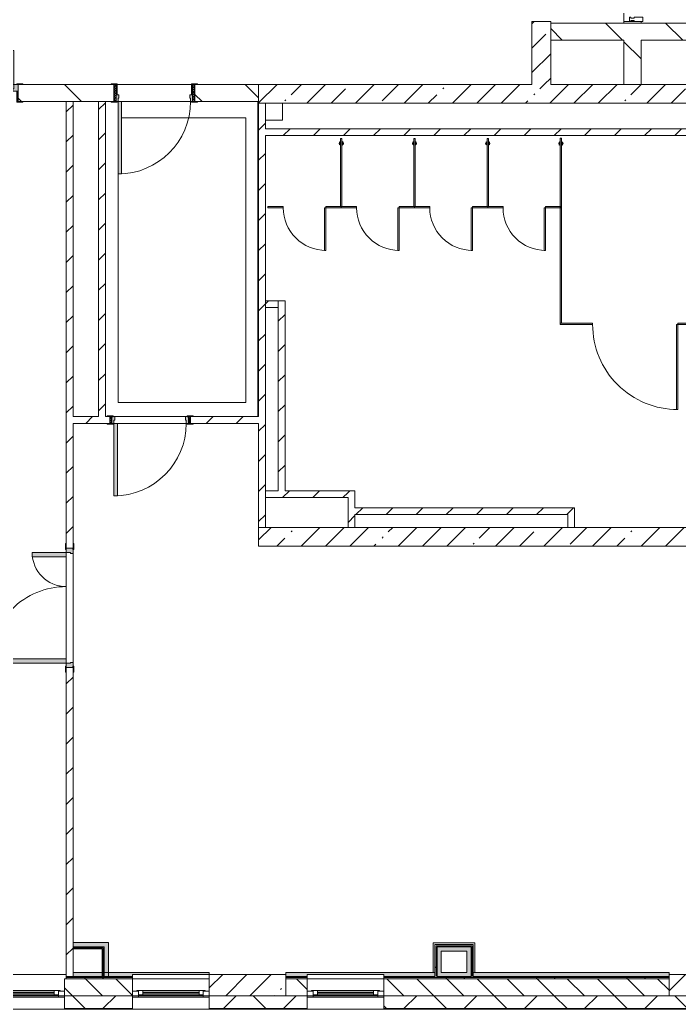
# Model space of a CAD drawing. Header units: millimetres. Extents: x 35157 to 232994, y -8553 to 29000.
# Drawn here: x 197389 to 205132, y -258 to 11360 of the extents above; entities that cross this region are included whole.
import ezdxf

# ---------------------------------------------------------------- set-up
doc = ezdxf.new("R2010")
doc.units = ezdxf.units.MM
for name, color, linetype, lineweight in [('A-DETL-18', 7, 'Continuous', 5), ('A-DOOR-7', 7, 'Continuous', 5), ('A-GENM', 7, 'Continuous', 5), ('A-GLAZ-2', 7, 'Continuous', 5), ('A-GLAZ-CWMG-2', 7, 'Continuous', 5), ('A-WALL', 7, 'Continuous', 9), ('A-WALL-9', 7, 'Continuous', 5), ('I-WALL-23', 7, 'Continuous', 5), ('S-COLS-1', 7, 'Continuous', 5)]:
    doc.layers.add(name, color=color, linetype=linetype, lineweight=lineweight)
for name, color, linetype, lineweight, true_color in [('A-DOOR-3', 7, 'Continuous', 5, 0xaaaaaa), ('A-DOOR-4', 7, 'Continuous', 5, 0xe2e2e2), ('A-DOOR-FRAM-2', 7, 'Continuous', 5, 0xe2e2e2), ('A-DOOR-FRAM-3', 7, 'Continuous', 5, 0xaaaaaa), ('A-FLOR-1', 7, 'Continuous', 5, 0xaaaaaa), ('A-GENM-2', 7, 'Continuous', 5, 0xe2ddcd), ('I-WALL-21', 7, 'Continuous', 5, 0xe7e7e7), ('I-WALL-22', 7, 'Continuous', 9, 0xe7e7e7)]:
    doc.layers.add(name, color=color, linetype=linetype, lineweight=lineweight, true_color=true_color)
pattern_1 = [(45, (105984, 0), (-176.7767, 176.7767), [])]
pattern_2 = [(45, (105984, 0), (-285.1231, 285.1231), []), (45, (106269.13, 0), (-285.1231, 285.1231), [504.031, -100.806, 16.764, -84.042])]
pattern_3 = [(135, (105984, 0), (-353.5534, -353.5534), [])]
pattern_4 = [(45, (105984, 0), (-530.33, 530.33), []), (135, (105984, 0), (-530.33, -530.33), [])]

# ---------------------------------------------------------------- blocks, each defined once
blk = doc.blocks.new('120_Окно_СКБ_1Ст - 120_Окно_СКБ_1Ст 900х2500_h_ с форточкой-V134-2_4_2_птичка')
at = {"layer": 'A-GLAZ-2'}
for p, q in [((-450, -127), (-450, -57)), ((-450, -57), (-380, -57)), ((450, -57), (-450, -57)), ((-380, -57), (-380, -127)), ((380, -87), (-380, -87)), ((-380, -87), (-380, -127)), ((-330, -137), (-330, -87)), ((-330, -107), (330, -107)), ((330, -137), (330, -87)), ((380, -127), (380, -57)), ((380, -57), (450, -57)), ((380, -127), (380, -87)), ((450, -57), (450, -127)), ((-380, -127), (-450, -127)), ((-450, -127), (-400, -127)), ((-380, -127), (-400, -127)), ((-400, -127), (-400, -137)), ((-400, -137), (400, -137)), ((400, -137), (-400, -137)), ((330, -117), (-330, -117)), ((450, -127), (380, -127)), ((400, -127), (380, -127)), ((400, -127), (450, -127)), ((400, -137), (400, -127))]:
    blk.add_line(p, q, dxfattribs=at)
blk = doc.blocks.new('120_Окно_СКБ_1Ст - 120_Окно_СКБ_1Ст 900х2500_h_ с форточкой-22876038-2_4_2_птичка')
at = {"layer": 'A-GLAZ-2'}
for p, q in [((-450, -127), (-450, -57)), ((-450, -57), (-380, -57)), ((450, -57), (-450, -57)), ((-380, -57), (-380, -127)), ((380, -87), (-380, -87)), ((-380, -87), (-380, -127)), ((-330, -137), (-330, -87)), ((-330, -107), (330, -107)), ((330, -137), (330, -87)), ((380, -127), (380, -57)), ((380, -57), (450, -57)), ((380, -127), (380, -87)), ((450, -57), (450, -127)), ((-380, -127), (-450, -127)), ((-450, -127), (-400, -127)), ((-380, -127), (-400, -127)), ((-400, -127), (-400, -137)), ((-400, -137), (400, -137)), ((400, -137), (-400, -137)), ((330, -117), (-330, -117)), ((450, -127), (380, -127)), ((400, -127), (380, -127)), ((400, -127), (450, -127)), ((400, -137), (400, -127))]:
    blk.add_line(p, q, dxfattribs=at)
blk = doc.blocks.new('BSC_Колонна _Прямоугольная - 250х900-23282983-2_4_2_птичка')
at = {"layer": 'S-COLS-1'}
h = blk.add_hatch(dxfattribs=at)
h.set_pattern_fill('FP_128', color=256, style=0, pattern_type=2)
h.set_pattern_definition([(45, (-99480, -25), (-285.1231, 285.1231), []), (45, (-99194.88, -25), (-285.1231, 285.1231), [504.031, -100.806, 16.764, -84.042])])
h.paths.add_polyline_path([(450, -125), (450, 125), (-450, 125), (-450, -125)])
for p, q in [((450, 125), (-450, 125)), ((-450, 125), (-450, -125)), ((450, -125), (450, 125)), ((-450, -125), (450, -125))]:
    blk.add_line(p, q, dxfattribs=at)
blk = doc.blocks.new('110_Дверь_СКБ_2Ст - Д-5_п_ Из игровой в коридор-32215844-2_4_2_птичка')
at = {"layer": 'A-DOOR-4'}
for points in [[(-638, 40), (-588, 40), (-588, 940), (-638, 940)], [(612, 440), (612, 40), (662, 40), (662, 440)]]:
    blk.add_hatch(color=256, dxfattribs=at).paths.add_polyline_path(points)
h = blk.add_hatch(color=256, dxfattribs=at)
h.paths.add_polyline_path([(-688, 40), (-688, -40), (-628, -40), (-628, -10), (-638, -10), (-638, 40)])
h.paths.add_polyline_path([(652, -40), (712, -40), (712, 40), (662, 40), (662, -10), (652, -10)])
at = {"layer": 'A-DOOR-FRAM-2'}
for points in [[(-742, 40), (-672, 40), (-672, 48), (-742, 48)], [(698, 40), (768, 40), (768, 48), (698, 48)], [(-742, -48), (-672, -48), (-672, -40), (-742, -40)], [(698, -48), (768, -48), (768, -40), (698, -40)]]:
    blk.add_hatch(color=256, dxfattribs=at).paths.add_polyline_path(points)
at = {"layer": 'A-DOOR-3'}
for p, q in [((-638, 940), (-638, 40)), ((-588, 940), (-638, 940)), ((-588, 40), (-588, 940)), ((662, 440), (612, 440)), ((612, 440), (612, 40)), ((662, 40), (662, 440)), ((-638, 40), (-588, 40)), ((612, 40), (662, 40))]:
    blk.add_line(p, q, dxfattribs=at)
for centre, radius, start, end in [((-638, 40), 900, 0, 90), ((662, 40), 400, 90, 180)]:
    blk.add_arc(centre, radius, start, end, dxfattribs=at)
at = {"layer": 'A-DOOR-FRAM-3'}
for p, q in [((-672, 48), (-742, 48)), ((-742, 48), (-742, 40)), ((-742, 40), (-672, 40)), ((-638, 40), (-688, 40)), ((-688, 40), (-688, -40)), ((-672, 40), (-672, 48)), ((-638, -10), (-638, 40)), ((662, 40), (662, -10)), ((712, 40), (662, 40)), ((768, 48), (698, 48)), ((698, 48), (698, 40)), ((698, 40), (768, 40)), ((712, -40), (712, 40)), ((768, 40), (768, 48)), ((-672, -40), (-742, -40)), ((-742, -40), (-742, -48)), ((-742, -48), (-672, -48)), ((-688, -40), (-628, -40)), ((-672, -39), (-688, -39)), ((-688, -39), (-688, -40)), ((-688, -40), (-672, -40)), ((-672, -40), (-672, -39)), ((-672, -48), (-672, -40)), ((-628, -10), (-638, -10)), ((-628, -40), (-628, -10)), ((662, -10), (652, -10)), ((652, -10), (652, -40)), ((652, -40), (712, -40)), ((712, -39), (698, -39)), ((698, -39), (698, -40)), ((698, -40), (712, -40)), ((768, -40), (698, -40)), ((698, -40), (698, -48)), ((698, -48), (768, -48)), ((712, -40), (712, -39)), ((768, -48), (768, -40))]:
    blk.add_line(p, q, dxfattribs=at)
blk = doc.blocks.new('110_Дверь_СКБ_2Ст - Д-2а_п_ Из коридора на лестницу-32215207-2_4_2_птичка')
at = {"layer": 'A-DOOR-4'}
for points in [[(-588, 100), (-588, 1000), (-638, 1000), (-638, 100)], [(662, 100), (662, 500), (612, 500), (612, 100)], [(712, -100), (712, 20), (698, 20), (698, -100)]]:
    blk.add_hatch(color=256, dxfattribs=at).paths.add_polyline_path(points)
h = blk.add_hatch(color=256, dxfattribs=at)
h.paths.add_polyline_path([(652, 20), (712, 20), (712, 100), (662, 100), (662, 50), (652, 50)])
h.paths.add_polyline_path([(-688, 20), (-628, 20), (-628, 50), (-638, 50), (-638, 100), (-688, 100)])
at = {"layer": 'A-DOOR-FRAM-2'}
for points in [[(-672, 100), (-672, 108), (-742, 108), (-742, 100)], [(-672, -100), (-672, 20), (-688, 20), (-688, -100)], [(768, 100), (768, 108), (698, 108), (698, 100)], [(-672, -108), (-672, -100), (-742, -100), (-742, -108)], [(768, -108), (768, -100), (698, -100), (698, -108)]]:
    blk.add_hatch(color=256, dxfattribs=at).paths.add_polyline_path(points)
at = {"layer": 'A-DOOR-3'}
for p, q in [((-638, 1000), (-638, 100)), ((-588, 1000), (-638, 1000)), ((-588, 100), (-588, 1000)), ((662, 500), (612, 500)), ((612, 500), (612, 100)), ((662, 100), (662, 500)), ((-638, 100), (-588, 100)), ((612, 100), (662, 100))]:
    blk.add_line(p, q, dxfattribs=at)
for centre, radius, start, end in [((-638, 100), 900, 0, 90), ((662, 100), 400, 90, 180)]:
    blk.add_arc(centre, radius, start, end, dxfattribs=at)
at = {"layer": 'A-DOOR-FRAM-3'}
for p, q in [((-672, 108), (-742, 108)), ((-742, 108), (-742, 100)), ((-742, 100), (-672, 100)), ((-638, 100), (-688, 100)), ((-688, 100), (-688, 20)), ((-688, 20), (-628, 20)), ((-672, 20), (-688, 20)), ((-688, 20), (-688, -100)), ((-672, 100), (-672, 108)), ((-672, -100), (-672, 20)), ((-638, 50), (-638, 100)), ((-628, 50), (-638, 50)), ((-628, 20), (-628, 50)), ((662, 50), (652, 50)), ((652, 50), (652, 20)), ((652, 20), (712, 20)), ((662, 100), (662, 50)), ((712, 100), (662, 100)), ((768, 108), (698, 108)), ((698, 108), (698, 100)), ((698, 100), (768, 100)), ((712, 20), (698, 20)), ((698, 20), (698, -100)), ((712, 20), (712, 100)), ((712, -100), (712, 20)), ((768, 100), (768, 108)), ((-672, -100), (-742, -100)), ((-742, -100), (-742, -108)), ((-742, -108), (-672, -108)), ((-688, -100), (-672, -100)), ((-672, -108), (-672, -100)), ((698, -100), (712, -100)), ((768, -100), (698, -100)), ((698, -100), (698, -108)), ((698, -108), (768, -108)), ((768, -108), (768, -100))]:
    blk.add_line(p, q, dxfattribs=at)
blk = doc.blocks.new('BSC_Колонна _Прямоугольная - 250х900-V136-2_4_2_птичка')
at = {"layer": 'S-COLS-1'}
h = blk.add_hatch(dxfattribs=at)
h.set_pattern_fill('FP_131', color=256, style=0, pattern_type=2)
h.set_pattern_definition([(45, (-94080, -25), (-285.1231, 285.1231), []), (45, (-93794.88, -25), (-285.1231, 285.1231), [504.031, -100.806, 16.764, -84.042])])
h.paths.add_polyline_path([(450, -125), (450, 125), (-450, 125), (-450, -125), (311, -125)])
for p, q in [((450, 125), (-450, 125)), ((-450, 125), (-450, -125)), ((450, -125), (450, 125)), ((-450, -125), (450, -125))]:
    blk.add_line(p, q, dxfattribs=at)
blk = doc.blocks.new('110_Дверь_СКБ_1Ст_Внутренняя1 - Д-8 950x2100h_охрана-V138-2_4_2_птичка')
at = {"layer": 'A-DOOR-3'}
h = blk.add_hatch(dxfattribs=at)
h.set_pattern_fill('FP_23', color=256, style=0, pattern_type=2)
h.set_pattern_definition([(135, (1826.41, 164.685), (-14.14214, -14.14214), []), (225, (1826.41, 164.685), (14.14214, -14.14214), [])])
h.paths.add_polyline_path([(487.5, 100), (462.5, 100), (462.5, -100), (487.5, -100)])
at = {"layer": 'A-DOOR-4'}
h = blk.add_hatch(color=256, dxfattribs=at)
h.paths.add_polyline_path([(437.5, 100), (437.5, 60), (427.5, 60), (427.5, 20), (462.5, 20), (461.2, 100)])
h.paths.add_polyline_path([(-437.5, 100), (-437.5, 20), (-402.5, 20), (-402.5, 60), (-412.5, 60), (-412.5, 100)])
at = {"layer": 'A-DOOR-FRAM-2'}
for points in [[(397.5, 950), (397.5, 100), (437.5, 100), (437.5, 950)], [(-422.5, 108), (-492.5, 108), (-492.5, 100), (-422.5, 100)], [(-422.5, 20), (-437.5, 20), (-437.5, -100), (-422.5, -100)], [(461.2, 108), (447.5, 108), (447.5, 100), (517.5, 100), (517.5, 108)], [(461.2, 20), (447.5, 20), (447.5, -100), (462.5, -100), (462.5, 20)], [(-422.5, -100), (-492.5, -100), (-492.5, -108), (-422.5, -108)], [(517.5, -100), (447.5, -100), (447.5, -108), (517.5, -108)]]:
    blk.add_hatch(color=256, dxfattribs=at).paths.add_polyline_path(points)
at = {"layer": 'A-DOOR-FRAM-3'}
h = blk.add_hatch(dxfattribs=at)
h.set_pattern_fill('FP_102', color=256, style=0, pattern_type=2)
h.set_pattern_definition([(45, (-296.384, 164.685), (-14.1421, 14.1421), []), (135, (-296.384, 164.685), (-14.1421, -14.1421), [])])
h.paths.add_polyline_path([(-437.5, 100), (-462.5, 100), (-462.5, -100), (-437.5, -100)])
at = {"layer": 'A-DOOR-3'}
for p, q in [((437.5, 950), (397.5, 950)), ((397.5, 950), (397.5, 100)), ((437.5, 100), (437.5, 950)), ((397.5, 100), (437.5, 100))]:
    blk.add_line(p, q, dxfattribs=at)
blk.add_arc((437.5, 100), 850, 90, 180, dxfattribs=at)
at = {"layer": 'A-DOOR-FRAM-3'}
for p, q in [((-422.5, 108), (-492.5, 108)), ((-492.5, 108), (-492.5, 100)), ((-492.5, 100), (-422.5, 100)), ((-437.5, 100), (-462.5, 100)), ((-462.5, 100), (-462.5, -100)), ((-412.5, 100), (-437.5, 100)), ((-437.5, 100), (-437.5, 20)), ((-437.5, -100), (-437.5, 100)), ((-422.5, 100), (-437.5, 100)), ((-437.5, 100), (-437.5, 99)), ((-437.5, 99), (-422.5, 99)), ((-437.5, 20), (-402.5, 20)), ((-422.5, 20), (-437.5, 20)), ((-437.5, 20), (-437.5, -100)), ((-422.5, 100), (-422.5, 108)), ((-422.5, 99), (-422.5, 100)), ((-422.5, -100), (-422.5, 20)), ((-412.5, 60), (-412.5, 100)), ((-402.5, 60), (-412.5, 60)), ((-402.5, 20), (-402.5, 60)), ((437.5, 60), (427.5, 60)), ((427.5, 60), (427.5, 20)), ((427.5, 20), (462.5, 20)), ((437.5, 100), (437.5, 60)), ((462.5, 100), (437.5, 100)), ((517.5, 108), (447.5, 108)), ((447.5, 108), (447.5, 100)), ((462.5, 100), (447.5, 100)), ((447.5, 100), (447.5, 99)), ((447.5, 100), (517.5, 100)), ((447.5, 99), (462.5, 99)), ((462.5, 20), (447.5, 20)), ((447.5, 20), (447.5, -100)), ((462.5, 20), (462.5, 100)), ((487.5, 100), (462.5, 100)), ((462.5, 100), (462.5, -100)), ((462.5, 99), (462.5, 100)), ((462.5, -100), (462.5, 20)), ((487.5, -100), (487.5, 100)), ((517.5, 100), (517.5, 108)), ((-422.5, -100), (-492.5, -100)), ((-492.5, -100), (-492.5, -108)), ((-492.5, -108), (-422.5, -108)), ((-462.5, -100), (-437.5, -100)), ((-437.5, -100), (-422.5, -100)), ((-422.5, -108), (-422.5, -100)), ((447.5, -100), (462.5, -100)), ((517.5, -100), (447.5, -100)), ((447.5, -100), (447.5, -108)), ((447.5, -108), (517.5, -108)), ((462.5, -100), (487.5, -100)), ((517.5, -108), (517.5, -100))]:
    blk.add_line(p, q, dxfattribs=at)
blk = doc.blocks.new('110_Дверь_СКБ_1Ст_Внутренняя1 - Д-8 950x2100h_охрана-V139-2_4_2_птичка')
at = {"layer": 'A-DOOR-3'}
h = blk.add_hatch(dxfattribs=at)
h.set_pattern_fill('FP_133', color=256, style=0, pattern_type=2)
h.set_pattern_definition([(135, (1826.41, 104.685), (-14.14214, -14.14214), []), (225, (1826.41, 104.685), (14.14214, -14.14214), [])])
h.paths.add_polyline_path([(487, 40), (462, 40), (462, -40), (487, -40)])
at = {"layer": 'A-DOOR-4'}
h = blk.add_hatch(color=256, dxfattribs=at)
h.paths.add_polyline_path([(437, 40), (437, 0), (427, 0), (427, -40), (462, -40), (462, 40)])
h.paths.add_polyline_path([(-413, 40), (-438, 40), (-438, -40), (-403, -40), (-403, 0), (-413, 0)])
at = {"layer": 'A-DOOR-FRAM-2'}
for points in [[(437, 890), (397, 890), (397, 40), (437, 40), (437, 67)], [(-493, 48), (-493, 40), (-423, 40), (-423, 48)], [(517, 48), (447, 48), (447, 40), (517, 40)], [(-423, -40), (-493, -40), (-493, -48), (-423, -48)], [(447, -40), (447, -48), (517, -48), (517, -40)]]:
    blk.add_hatch(color=256, dxfattribs=at).paths.add_polyline_path(points)
at = {"layer": 'A-DOOR-FRAM-3'}
h = blk.add_hatch(dxfattribs=at)
h.set_pattern_fill('FP_134', color=256, style=0, pattern_type=2)
h.set_pattern_definition([(45, (-296.384, 104.685), (-14.1421, 14.1421), []), (135, (-296.384, 104.685), (-14.1421, -14.1421), [])])
h.paths.add_polyline_path([(-438, 40), (-463, 40), (-463, -40), (-438, -40)])
at = {"layer": 'A-DOOR-3'}
for p, q in [((437, 890), (397, 890)), ((397, 890), (397, 40)), ((437, 40), (437, 890)), ((397, 40), (437, 40))]:
    blk.add_line(p, q, dxfattribs=at)
blk.add_arc((437, 40), 850, 90, 180, dxfattribs=at)
at = {"layer": 'A-DOOR-FRAM-3'}
for p, q in [((-423, 48), (-493, 48)), ((-493, 48), (-493, 40)), ((-493, 40), (-423, 40)), ((-438, 40), (-463, 40)), ((-463, 40), (-463, -40)), ((-413, 40), (-438, 40)), ((-438, 40), (-438, -40)), ((-438, -40), (-438, 40)), ((-423, 40), (-438, 40)), ((-438, 40), (-438, 39)), ((-438, 39), (-423, 39)), ((-423, 40), (-423, 48)), ((-423, 39), (-423, 40)), ((-413, 0), (-413, 40)), ((-403, 0), (-413, 0)), ((-403, -40), (-403, 0)), ((437, 0), (427, 0)), ((427, 0), (427, -40)), ((437, 40), (437, 0)), ((462, 40), (437, 40)), ((517, 48), (447, 48)), ((447, 48), (447, 40)), ((462, 40), (447, 40)), ((447, 40), (447, 39)), ((447, 40), (517, 40)), ((447, 39), (462, 39)), ((462, -40), (462, 40)), ((487, 40), (462, 40)), ((462, 40), (462, -40)), ((462, 39), (462, 40)), ((487, -40), (487, 40)), ((517, 40), (517, 48)), ((-423, -40), (-493, -40)), ((-493, -40), (-493, -48)), ((-493, -48), (-423, -48)), ((-463, -40), (-438, -40)), ((-423, -39), (-438, -39)), ((-438, -39), (-438, -40)), ((-438, -40), (-403, -40)), ((-438, -40), (-423, -40)), ((-423, -40), (-423, -39)), ((-423, -48), (-423, -40)), ((427, -40), (462, -40)), ((462, -39), (447, -39)), ((447, -39), (447, -40)), ((447, -40), (462, -40)), ((517, -40), (447, -40)), ((447, -40), (447, -48)), ((447, -48), (517, -48)), ((462, -40), (462, -39)), ((462, -40), (487, -40)), ((517, -48), (517, -40))]:
    blk.add_line(p, q, dxfattribs=at)
blk = doc.blocks.new('131_Сантехническая перегородка 7 - СП-1-V218-2_4_2_птичка')
at = {"layer": 'A-GENM-2'}
blk.add_hatch(color=256, dxfattribs=at).paths.add_polyline_path([(2166, 8), (-4, 8), (-4, -8), (2166, -8)])
at = {"layer": 'A-GENM'}
for p, q in [((2166, 8), (-4, 8)), ((-4, 8), (-4, -8)), ((2166, -8), (2166, 8)), ((-4, -8), (2166, -8))]:
    blk.add_line(p, q, dxfattribs=at)
at = {"layer": 'A-GENM', "flags": 128}
for points in [[(71, 8), (71, 9), (71, 9), (70, 9), (70, 10), (70, 10), (69, 11), (69, 11), (68, 12), (68, 12), (67, 12), (67, 13), (66, 13), (66, 13), (65, 14), (65, 14), (64, 14), (64, 14), (63, 14), (62, 15), (62, 15), (61, 15), (61, 15), (60, 15), (59, 15), (59, 15), (58, 15), (58, 15), (57, 15), (56, 15), (56, 15), (55, 15), (55, 15), (54, 14), (54, 14), (53, 14), (52, 14), (52, 13), (51, 13), (51, 13), (50, 13), (50, 12), (49, 12), (49, 11), (48, 11), (48, 11), (48, 10), (47, 10), (47, 9), (46, 9), (46, 8), (46, 8)], [(46, -8), (46, -9), (47, -9), (47, -9), (47, -10), (48, -10), (48, -11), (49, -11), (49, -12), (50, -12), (50, -12), (51, -13), (51, -13), (52, -13), (52, -14), (53, -14), (53, -14), (54, -14), (54, -14), (55, -15), (56, -15), (56, -15), (57, -15), (57, -15), (58, -15), (59, -15), (59, -15), (60, -15), (60, -15), (61, -15), (62, -15), (62, -15), (63, -15), (63, -14), (64, -14), (64, -14), (65, -14), (66, -13), (66, -13), (67, -13), (67, -13), (68, -12), (68, -12), (69, -11), (69, -11), (69, -11), (70, -10), (70, -10), (71, -9), (71, -9), (71, -8), (71, -8)]]:
    blk.add_lwpolyline(points, dxfattribs=at)
at = {"layer": 'A-GENM'}
for radius, start, end in [(24.6, 19.9113, 160.0887), (17.6, 45, 135), (17.6, 45, 135), (15.1, 45, 135), (24.6, 199.9113, 340.0887), (17.6, 225, 315), (17.6, 225, 315), (15.1, 225, 315)]:
    blk.add_arc((59, 0), radius, start, end, dxfattribs=at)
blk = doc.blocks.new('131_Сантехническая перегородка 6 - СП-1-V219-2_4_2_птичка')
at = {"layer": 'A-GENM-2'}
blk.add_hatch(color=256, dxfattribs=at).paths.add_polyline_path([(800, 8), (0, 8), (0, -8), (800, -8)])
at = {"layer": 'A-GENM'}
for p, q in [((800, 8), (0, 8)), ((0, 8), (0, -8)), ((800, -8), (800, 8)), ((0, -8), (800, -8))]:
    blk.add_line(p, q, dxfattribs=at)
at = {"layer": 'A-GENM', "flags": 128}
for points in [[(71, 8), (71, 9), (71, 9), (70, 9), (70, 10), (70, 10), (69, 11), (69, 11), (68, 12), (68, 12), (67, 12), (67, 13), (66, 13), (66, 13), (65, 14), (65, 14), (64, 14), (64, 14), (63, 14), (62, 15), (62, 15), (61, 15), (61, 15), (60, 15), (59, 15), (59, 15), (58, 15), (58, 15), (57, 15), (56, 15), (56, 15), (55, 15), (55, 15), (54, 14), (54, 14), (53, 14), (52, 14), (52, 13), (51, 13), (51, 13), (50, 13), (50, 12), (49, 12), (49, 11), (48, 11), (48, 11), (48, 10), (47, 10), (47, 9), (46, 9), (46, 8), (46, 8)], [(46, -8), (46, -9), (47, -9), (47, -9), (47, -10), (48, -10), (48, -11), (49, -11), (49, -12), (50, -12), (50, -12), (51, -13), (51, -13), (52, -13), (52, -14), (53, -14), (53, -14), (54, -14), (54, -14), (55, -15), (56, -15), (56, -15), (57, -15), (57, -15), (58, -15), (59, -15), (59, -15), (60, -15), (60, -15), (61, -15), (62, -15), (62, -15), (63, -15), (63, -14), (64, -14), (64, -14), (65, -14), (66, -13), (66, -13), (67, -13), (67, -13), (68, -12), (68, -12), (69, -11), (69, -11), (69, -11), (70, -10), (70, -10), (71, -9), (71, -9), (71, -8), (71, -8)]]:
    blk.add_lwpolyline(points, dxfattribs=at)
at = {"layer": 'A-GENM'}
for radius, start, end in [(24.6, 19.9113, 160.0887), (17.6, 45, 135), (17.6, 45, 135), (15.1, 45, 135), (24.6, 199.9113, 340.0887), (17.6, 225, 315), (17.6, 225, 315), (15.1, 225, 315)]:
    blk.add_arc((59, 0), radius, start, end, dxfattribs=at)
blk = doc.blocks.new('131_Сантехническая перегородка_Дверь МГН - СД-1-V220-2_4_2_птичка')
at = {"layer": 'A-GENM-2'}
for points in [[(-370, 8), (-370, -8), (10, -8), (10, 8)], [(1010, 8), (1010, -8), (1390, -8), (1390, 8)]]:
    blk.add_hatch(color=256, dxfattribs=at).paths.add_polyline_path(points)
at = {"layer": 'A-DOOR-7'}
for p, q in [((10, 1008), (26, 1008)), ((10, 8), (10, 1008)), ((26, 8), (26, 1008)), ((10, 8), (26, 8))]:
    blk.add_line(p, q, dxfattribs=at)
blk.add_arc((10, 8), 1000, 360, 90, dxfattribs=at)
at = {"layer": 'A-GENM'}
for p, q in [((10, 8), (-370, 8)), ((-370, 8), (-370, -8)), ((10, -8), (10, 8)), ((1390, 8), (1010, 8)), ((1010, 8), (1010, -8)), ((1390, -8), (1390, 8)), ((-370, -8), (10, -8)), ((1010, -8), (1390, -8))]:
    blk.add_line(p, q, dxfattribs=at)
blk = doc.blocks.new('131_Сантехническая перегородка_Дверь 5 - СД-1-V221-2_4_2_птичка')
at = {"layer": 'A-GENM-2'}
for points in [[(70, 8), (70, -8), (250, -8), (250, 8)], [(750, 8), (750, -8), (930, -8), (930, 8)]]:
    blk.add_hatch(color=256, dxfattribs=at).paths.add_polyline_path(points)
at = {"layer": 'A-DOOR-7'}
for p, q in [((266, 508), (250, 508)), ((250, 8), (250, 508)), ((266, 8), (266, 508)), ((266, 8), (250, 8))]:
    blk.add_line(p, q, dxfattribs=at)
blk.add_arc((250, 8), 500, 360, 90, dxfattribs=at)
at = {"layer": 'A-GENM'}
for p, q in [((250, 8), (70, 8)), ((70, 8), (70, -8)), ((250, -8), (250, 8)), ((930, 8), (750, 8)), ((750, 8), (750, -8)), ((930, -8), (930, 8)), ((70, -8), (250, -8)), ((750, -8), (930, -8))]:
    blk.add_line(p, q, dxfattribs=at)
blk = doc.blocks.new('Прямоугольный импост - Импост структурный с накладкой - 160мм Темный-32310142-2_4_2_птичка')
at = {"layer": 'A-GLAZ-CWMG-2'}
for p, q in [((-50, 0), (-50, 17)), ((-50, 17), (0, 17)), ((-40, 0), (-50, 0)), ((-40, -40), (-40, 0)), ((0, 0), (-10, 0)), ((-10, 0), (-10, -40)), ((0, 17), (0, 0)), ((-50, -140), (-50, -40)), ((-50, -40), (-40, -40)), ((-10, -40), (0, -40)), ((0, -40), (0, -140)), ((0, -140), (-50, -140))]:
    blk.add_line(p, q, dxfattribs=at)

msp = doc.modelspace()

# ---------------------------------------------------------------- hatches: boundary and pattern name
at = {"layer": 'A-WALL-9'}
h = msp.add_hatch(dxfattribs=at)
h.set_pattern_fill('FP_99', color=256, style=0, pattern_type=2)
h.set_pattern_definition([(135, (105984, 0), (-176.7767, -176.7767), [])])
h.paths.add_polyline_path([(228014, -100), (228814, -100), (228814, 100), (228014, 100)])
h.paths.add_polyline_path([(216143.2, -100), (216214, -100), (216214, 100), (214914, 100), (214914, -100), (215679.4, -100)])
h.paths.add_polyline_path([(224954.6, -100), (225314, -100), (225314, 100), (224814, 100), (224814, -100)])
h.paths.add_polyline_path([(219664, -100), (219664, 100), (219414, 100), (219414, -100)])
h.paths.add_polyline_path([(220564, -100), (221614, -100), (221614, 100), (220564, 100)])
h.paths.add_polyline_path([(200764, -100), (200764, 100), (200514, 100), (200514, -100)])
h.paths.add_polyline_path([(201766.6, -100), (205014, -100), (205012.9, 100), (201664, 100), (201664, -100)])
h.paths.add_polyline_path([(208614, -100), (208864, -100), (208864, 100), (208614, 100)])
h.paths.add_polyline_path([(210578.1, -100), (210814, -100), (210814, 100), (209764, 100), (209764, -100)])
h.paths.add_polyline_path([(206814, -100), (207714, -100), (207714, 100), (206814, 100)])
h.paths.add_polyline_path([(198520.3, -100), (198714, -100), (198714, 100), (197914, 100), (197914, -100), (198079.8, -100)])
h = msp.add_hatch(dxfattribs=at)
h.set_pattern_fill('FP_89', color=256, style=0, pattern_type=2)
h.set_pattern_definition([(45, (105984, 0), (-353.5534, 353.5534), []), (135, (105984, 0), (-353.5534, -353.5534), [])])
h.paths.add_polyline_path([(228200.9, -250), (228814, -250), (228814, -100), (228014, -100), (228014, -250)])
h.paths.add_polyline_path([(226345.9, -250), (227114, -250), (227114, -100), (226214, -100), (226214, -250)])
h.paths.add_polyline_path([(230983.5, -250), (231064, -250), (231064, -100), (229714, -100), (229714, -250), (230056, -250)])
h.paths.add_polyline_path([(218514, -250), (219664, -250), (219664, -100), (218514, -100)])
h.paths.add_polyline_path([(213360.6, -250), (214014, -250), (214014, -100), (213114, -100), (213114, -250)])
h.paths.add_polyline_path([(214914, -250), (216214, -250), (216214, -100), (214914, -100)])
h.paths.add_polyline_path([(220564, -250), (221614, -250), (221614, -100), (220564, -100)])
h.paths.add_polyline_path([(225314, -250), (225314, -100), (223914, -100), (223914, -250), (224954.6, -250)])
h.paths.add_polyline_path([(207795.5, -250), (208864, -250), (208864, -100), (206814, -100), (206814, -250), (207714, -250)])
h.paths.add_polyline_path([(209764, -250), (210814, -250), (210814, -100), (209764, -100)])
h.paths.add_polyline_path([(205014, -250), (205914, -250), (205914, -100), (201664, -100), (201664, -250), (205012.9, -250)])
h.paths.add_polyline_path([(199614, -250), (200764, -250), (200764, -100), (199614, -100)])
h.paths.add_polyline_path([(195194, -250), (197014, -250), (197014, -100), (195194, -100)])
h.paths.add_polyline_path([(198056.5, -250), (198714, -250), (198714, -100), (197914, -100), (197914, -250)])
at = {"layer": 'I-WALL-21'}
for points in [[(202339, 175), (202339, 475), (202289, 475), (202289, 175)], [(202639, 425), (202689, 425), (202689, 475), (202339, 475), (202339, 425)], [(202689, 175), (202689, 425), (202639, 425), (202639, 175)]]:
    msp.add_hatch(color=256, dxfattribs=at).paths.add_polyline_path(points)
at = {"layer": 'I-WALL-22'}
for points in [[(198380, 475), (198430, 475), (198430, 525), (198014, 525), (198014, 475)], [(198380, 125), (198430, 125), (198430, 475), (198380, 475), (198380, 230.5)], [(198014, 125), (198714, 125), (198714, 150), (199614, 150), (199614, 175), (198014, 175)]]:
    msp.add_hatch(color=256, dxfattribs=at).paths.add_polyline_path(points)
h = msp.add_hatch(color=256, dxfattribs=at)
h.paths.add_polyline_path([(205014, 125), (205012.9, 175), (202714, 175), (202714, 125), (205012.9, 125)])
h.paths.add_polyline_path([(200764, 125), (200764, 150), (201664, 150), (201664, 125), (202264, 125), (202264, 175), (200514, 175), (200514, 125)])
h.paths.add_polyline_path([(202289, 125), (202689, 125), (202689, 175), (202289, 175)])
at = {"layer": 'I-WALL-23'}
h = msp.add_hatch(dxfattribs=at)
h.set_pattern_fill('FP_97', color=256, style=0, pattern_type=2)
h.set_pattern_definition(pattern_2)
h.paths.add_polyline_path([(203623, 10600), (203623, 11340), (203403, 11340), (203403, 10600)])
h = msp.add_hatch(dxfattribs=at)
h.set_pattern_fill('FP_100', color=256, style=0, pattern_type=2)
h.set_pattern_definition(pattern_3)
h.paths.add_polyline_path([(206573, 11120), (206573, 11320), (203623, 11320), (203623, 11120), (205012.9, 11120)])
h = msp.add_hatch(dxfattribs=at)
h.set_pattern_fill('FP_100', color=256, style=0, pattern_type=2)
h.set_pattern_definition(pattern_3)
h.paths.add_polyline_path([(204684, 10600), (204684, 11120), (204484, 11120), (204484, 10600)])
h = msp.add_hatch(dxfattribs=at)
h.set_pattern_fill('FP_100', color=256, style=0, pattern_type=2)
h.set_pattern_definition(pattern_3)
h.paths.add_polyline_path([(195594, 10400), (195969, 10400), (195969, 10600), (195594, 10600)])
h.paths.add_polyline_path([(200194, 10400), (200194, 10600), (199444, 10600), (199447.8, 10400), (199474, 10400)])
h.paths.add_polyline_path([(198464, 10400), (198494, 10400), (198494, 10600), (197369, 10600), (197369, 10400), (198394, 10400)])
h = msp.add_hatch(dxfattribs=at)
h.set_pattern_fill('FP_97', color=256, style=0, pattern_type=2)
h.set_pattern_definition(pattern_2)
h.paths.add_polyline_path([(207594, 10380), (207594, 10600), (200194, 10600), (200194, 10380), (206868, 10380)])
h = msp.add_hatch(dxfattribs=at)
h.set_pattern_fill('FP_101', color=256, style=0, pattern_type=2)
h.set_pattern_definition(pattern_1)
h.paths.add_polyline_path([(197934, 125), (198014, 125), (198014, 3755), (197934, 3755), (197934, 230.5)])
h.paths.add_polyline_path([(198014, 5155), (198014, 10400), (197934, 10400), (197934, 5155), (197984, 5155)])
h = msp.add_hatch(dxfattribs=at)
h.set_pattern_fill('FP_101', color=256, style=0, pattern_type=2)
h.set_pattern_definition(pattern_1)
h.paths.add_polyline_path([(198314, 6700), (198394, 6700), (198394, 10400), (198314, 10400), (198314, 7750.3)])
h = msp.add_hatch(dxfattribs=at)
h.set_pattern_fill('FP_101', color=256, style=0, pattern_type=2)
h.set_pattern_definition(pattern_1)
h.paths.add_polyline_path([(200274, 5400), (200274, 10380), (200194, 10380), (200194, 5400)])
h = msp.add_hatch(dxfattribs=at)
h.set_pattern_fill('FP_101', color=256, style=0, pattern_type=2)
h.set_pattern_definition(pattern_1)
h.paths.add_polyline_path([(207064, 10000), (207064, 10080), (200274, 10080), (200274, 10000), (206868, 10000)])
h = msp.add_hatch(dxfattribs=at)
h.set_pattern_fill('FP_101', color=256, style=0, pattern_type=2)
h.set_pattern_definition(pattern_1)
h.paths.add_polyline_path([(200424, 7980), (200424, 8060), (200274, 8060), (200274, 7980)])
h = msp.add_hatch(dxfattribs=at)
h.set_pattern_fill('FP_101', color=256, style=0, pattern_type=2)
h.set_pattern_definition(pattern_1)
h.paths.add_polyline_path([(200424, 7980), (200504, 7980), (200504, 8060), (200274, 8060), (200274, 7980)])
h = msp.add_hatch(dxfattribs=at)
h.set_pattern_fill('FP_101', color=256, style=0, pattern_type=2)
h.set_pattern_definition(pattern_1)
h.paths.add_polyline_path([(200504, 5830), (200504, 7980), (200424, 7980), (200424, 5830)])
h = msp.add_hatch(dxfattribs=at)
h.set_pattern_fill('FP_101', color=256, style=0, pattern_type=2)
h.set_pattern_definition(pattern_1)
h.paths.add_polyline_path([(199447.8, 6620), (200194, 6620), (200194, 6700), (199394, 6700), (199394, 6620), (199424, 6620)])
h.paths.add_polyline_path([(198014, 6620), (198444, 6620), (198444, 6700), (198014, 6700)])
h = msp.add_hatch(dxfattribs=at)
h.set_pattern_fill('FP_101', color=256, style=0, pattern_type=2)
h.set_pattern_definition(pattern_1)
h.paths.add_polyline_path([(201244, 5750), (201244, 5830), (200274, 5830), (200274, 5750)])
h = msp.add_hatch(dxfattribs=at)
h.set_pattern_fill('FP_101', color=256, style=0, pattern_type=2)
h.set_pattern_definition(pattern_1)
h.paths.add_polyline_path([(201244, 5400), (201324, 5400), (201324, 5830), (201244, 5830), (201244, 5750)])
h = msp.add_hatch(dxfattribs=at)
h.set_pattern_fill('FP_101', color=256, style=0, pattern_type=2)
h.set_pattern_definition(pattern_1)
h.paths.add_polyline_path([(203824, 5550), (203824, 5630), (201324, 5630), (201324, 5550), (203157.9, 5550)])
h = msp.add_hatch(dxfattribs=at)
h.set_pattern_fill('FP_101', color=256, style=0, pattern_type=2)
h.set_pattern_definition(pattern_1)
h.paths.add_polyline_path([(203904, 5400), (203904, 5630), (203824, 5630), (203824, 5400)])
h = msp.add_hatch(dxfattribs=at)
h.set_pattern_fill('FP_97', color=256, style=0, pattern_type=2)
h.set_pattern_definition(pattern_2)
h.paths.add_polyline_path([(207594, 5180), (207594, 5400), (206694, 5400), (206694, 5180), (207554, 5180)])
h.paths.add_polyline_path([(203157.9, 5180), (205644, 5180), (205644, 5400), (200194, 5400), (200194, 5180)])
h = msp.add_hatch(dxfattribs=at)
h.set_pattern_fill('FP_188', color=256, style=0, pattern_type=2)
h.set_pattern_definition(pattern_4)
h.paths.add_polyline_path([(202264, 125), (202276.5, 125), (202276.5, 500), (202264, 500), (202264, 175)])
h = msp.add_hatch(dxfattribs=at)
h.set_pattern_fill('FP_188', color=256, style=0, pattern_type=2)
h.set_pattern_definition(pattern_4)
h.paths.add_polyline_path([(202276.5, 125), (202289, 125), (202289, 487.5), (202276.5, 487.5), (202276.5, 175)])
h = msp.add_hatch(dxfattribs=at)
h.set_pattern_fill('FP_188', color=256, style=0, pattern_type=2)
h.set_pattern_definition(pattern_4)
h.paths.add_polyline_path([(202689, 125), (202701.5, 125), (202701.5, 475), (202689, 475), (202689, 175)])
h = msp.add_hatch(dxfattribs=at)
h.set_pattern_fill('FP_188', color=256, style=0, pattern_type=2)
h.set_pattern_definition(pattern_4)
h.paths.add_polyline_path([(202701.5, 125), (202714, 125), (202714, 487.5), (202701.5, 487.5), (202701.5, 175)])
h = msp.add_hatch(dxfattribs=at)
h.set_pattern_fill('FP_188', color=256, style=0, pattern_type=2)
h.set_pattern_definition(pattern_4)
h.paths.add_polyline_path([(198714, 112.5), (198714, 125), (197934, 125), (197934, 112.5), (198520.3, 112.5)])
h = msp.add_hatch(dxfattribs=at)
h.set_pattern_fill('FP_188', color=256, style=0, pattern_type=2)
h.set_pattern_definition(pattern_4)
h.paths.add_polyline_path([(200764, 112.5), (200764, 125), (200514, 125), (200514, 112.5)])
h.paths.add_polyline_path([(205014, 112.5), (205012.9, 125), (201664, 125), (201664, 112.5), (205012.9, 112.5)])
h = msp.add_hatch(dxfattribs=at)
h.set_pattern_fill('FP_188', color=256, style=0, pattern_type=2)
h.set_pattern_definition(pattern_4)
h.paths.add_polyline_path([(198056.5, 100), (198714, 100), (198714, 112.5), (197934, 112.5), (197934, 100), (198014, 100)])
h = msp.add_hatch(dxfattribs=at)
h.set_pattern_fill('FP_188', color=256, style=0, pattern_type=2)
h.set_pattern_definition(pattern_4)
h.paths.add_polyline_path([(200764, 100), (200764, 112.5), (200514, 112.5), (200514, 100)])
h.paths.add_polyline_path([(205014, 100), (205012.9, 112.5), (201664, 112.5), (201664, 100), (205012.9, 100)])

# ---------------------------------------------------------------- linework, layer by layer
at = {"layer": 'A-DETL-18'}
for p, q in [((198584, 10207.5), (200044, 10207.5)), ((200044, 10207.5), (200044, 6867.5)), ((198544, 6867.5), (198544, 9550)), ((200044, 6867.5), (198544, 6867.5))]:
    msp.add_line(p, q, dxfattribs=at)
at = {"layer": 'A-FLOR-1'}
for p, q in [((199394, 10401.4), (198544, 10401.4)), ((198544, 10401), (199394, 10401)), ((200184, 6701.4), (200184, 10400)), ((200474, 10380), (200474, 10180)), ((200474, 10180), (200274, 10180)), ((199424, 6701.4), (200184, 6701.4)), ((198494, 6621.4), (199344, 6621.4)), ((202244, 174.2), (202244, 520)), ((202244, 520), (202734, 520)), ((202734, 520), (202734, 174.6))]:
    msp.add_line(p, q, dxfattribs=at)
at = {"layer": 'A-WALL'}
for p, q in [((204484, 10600), (204684, 10600)), ((198014, 10400), (197934, 10400)), ((198394, 10400), (198314, 10400)), ((200274, 10380), (200194, 10380)), ((200194, 5400), (200274, 5400)), ((198380, 475), (198014, 475)), ((198380, 125), (198380, 475)), ((202276.5, 487.5), (202276.5, 125)), ((202701.5, 487.5), (202276.5, 487.5)), ((202289, 475), (202289, 125)), ((202689, 475), (202289, 475)), ((202689, 125), (202689, 475)), ((202701.5, 125), (202701.5, 487.5)), ((198367.5, 462.5), (198014, 462.5)), ((198367.5, 125), (198367.5, 462.5)), ((197934, 125), (198714, 125)), ((198014, 175), (198014, 125)), ((200514, 125), (200764, 125)), ((201664, 125), (202264, 125)), ((202264, 175), (202264, 125)), ((202289, 125), (202689, 125)), ((202714, 175), (202714, 125)), ((202714, 125), (205014, 125)), ((197934, 112.5), (198714, 112.5)), ((197934, 100), (198714, 100)), ((200514, 112.5), (200764, 112.5)), ((200764, 100), (200514, 100)), ((201664, 112.5), (205014, 112.5)), ((205014, 100), (201664, 100)), ((197914, -100), (198714, -100)), ((198714, -100), (197914, -100)), ((200514, -100), (200764, -100)), ((200764, -100), (200514, -100)), ((201664, -100), (205014, -100)), ((205014, -100), (201664, -100)), ((197914, -250), (198714, -250)), ((197914, -253), (198714, -253)), ((199614, -250), (200764, -250)), ((199614, -253), (200764, -253)), ((201664, -250), (205914, -250)), ((201664, -253), (205914, -253))]:
    msp.add_line(p, q, dxfattribs=at)
at = {"layer": 'A-WALL-9'}
for p, q in [((197934, 100), (197914, 100)), ((197914, 100), (197914, -258)), ((198714, -258), (198714, 100)), ((200764, -258), (200764, 100)), ((201664, 100), (201664, -258)), ((197034, -100), (197914, -100)), ((198714, -100), (199614, -100)), ((199614, -100), (199614, -258)), ((200764, -100), (201664, -100)), ((195186, -258), (198714, -258)), ((198714, -258), (213114, -258))]:
    msp.add_line(p, q, dxfattribs=at)
at = {"layer": 'I-WALL-23'}
for p, q in [((204484, 11320), (204484, 11481.2)), ((203403, 11340), (203403, 10600)), ((203623, 11340), (203403, 11340)), ((203623, 10600), (203623, 11340)), ((206573, 11320), (203623, 11320)), ((204684, 11340), (204484, 11340)), ((204684, 11320), (204684, 11340)), ((203623, 11120), (204484, 11120)), ((204484, 11120), (204484, 10600)), ((204684, 10600), (204684, 11120)), ((204684, 11120), (206573, 11120)), ((198464, 10600), (197424, 10600)), ((198534, 10600), (199404, 10600)), ((203403, 10600), (199474, 10600)), ((200194, 6700), (200194, 10600)), ((204484, 10600), (203623, 10600)), ((206573, 10600), (204684, 10600)), ((197424, 10400), (197934, 10400)), ((197934, 10400), (197934, 5210)), ((198014, 6700), (198014, 10400)), ((198014, 10400), (198314, 10400)), ((198314, 10400), (198314, 6700)), ((198394, 6700), (198394, 10400)), ((198394, 10400), (198464, 10400)), ((199394, 10400), (198584, 10400)), ((199474, 10400), (200194, 10400)), ((200274, 10080), (200274, 10380)), ((200274, 10380), (207594, 10380)), ((207064, 10080), (200274, 10080)), ((200274, 5400), (200274, 10000)), ((200274, 10000), (207064, 10000)), ((200504, 8060), (200274, 8060)), ((200424, 8060), (200424, 5830)), ((200504, 5830), (200504, 8060)), ((200274, 7980), (200424, 7980)), ((198314, 6700), (198014, 6700)), ((198414, 6700), (198394, 6700)), ((198504, 6700), (199334, 6700)), ((200194, 6700), (199424, 6700)), ((198014, 6620), (198414, 6620)), ((198014, 5210), (198014, 6620)), ((199344, 6620), (198534, 6620)), ((199424, 6620), (200194, 6620)), ((200194, 6620), (200194, 5180)), ((200424, 5830), (200274, 5830)), ((201324, 5830), (200504, 5830)), ((201324, 5630), (201324, 5830)), ((200274, 5750), (201244, 5750)), ((201244, 5750), (201244, 5400)), ((203904, 5630), (201324, 5630)), ((203904, 5400), (203904, 5630)), ((201324, 5550), (203824, 5550)), ((201324, 5400), (201324, 5550)), ((203824, 5550), (203824, 5400)), ((205614, 5400), (200274, 5400)), ((200194, 5180), (205614, 5180)), ((197934, 3855), (197934, 5055)), ((198014, 5095), (198014, 3815)), ((197934, 3700), (197934, 100)), ((198014, 175), (198014, 3700)), ((198430, 525), (198014, 525)), ((198430, 125), (198430, 525)), ((202264, 500), (202264, 175)), ((202714, 500), (202264, 500)), ((202714, 175), (202714, 500)), ((198014, 450), (198355, 450)), ((198355, 450), (198355, 125)), ((202339, 175), (202339, 425)), ((202339, 425), (202639, 425)), ((202639, 425), (202639, 175)), ((197034, 150), (197934, 150)), ((199614, 175), (198014, 175)), ((198714, 100), (198714, 150)), ((198714, 150), (199614, 150)), ((199614, 150), (199614, 175)), ((202264, 175), (200514, 175)), ((200514, 175), (200514, 150)), ((200764, 100), (200764, 150)), ((200764, 150), (201664, 150)), ((201664, 150), (201664, 100)), ((202639, 175), (202339, 175)), ((205014, 175), (202714, 175)), ((205014, 150), (205014, 175)), ((199614, 100), (198714, 100)), ((201664, 100), (200764, 100))]:
    msp.add_line(p, q, dxfattribs=at)

# ---------------------------------------------------------------- block references
at = {"layer": 'A-DOOR-3'}
msp.add_blockref('110_Дверь_СКБ_2Ст - Д-2а_п_ Из коридора на лестницу-32215207-2_4_2_птичка', (196656.5, 10500), dxfattribs=at)
for name, p, rotation in [('110_Дверь_СКБ_1Ст_Внутренняя1 - Д-8 950x2100h_охрана-V138-2_4_2_птичка', (198981.5, 10500), 180), ('110_Дверь_СКБ_1Ст_Внутренняя1 - Д-8 950x2100h_охрана-V139-2_4_2_птичка', (198931.5, 6660), 180), ('110_Дверь_СКБ_2Ст - Д-5_п_ Из игровой в коридор-32215844-2_4_2_птичка', (197974, 4442.5), 89.99999999999991)]:
    msp.add_blockref(name, p, dxfattribs=dict(at, rotation=rotation))
at = {"layer": 'A-GENM'}
for name, p, rotation in [('131_Сантехническая перегородка 6 - СП-1-V219-2_4_2_птичка', (201164.6, 9968), 270.0000000000007), ('131_Сантехническая перегородка 6 - СП-1-V219-2_4_2_птичка', (202024.3, 9968), 270.0000000000007), ('131_Сантехническая перегородка 6 - СП-1-V219-2_4_2_птичка', (202883.9, 9968), 270.0000000000007), ('131_Сантехническая перегородка 7 - СП-1-V218-2_4_2_птичка', (203743.5, 9964.9), 269.9999999999999), ('131_Сантехническая перегородка_Дверь 5 - СД-1-V221-2_4_2_птичка', (201233.5, 9160), 180), ('131_Сантехническая перегородка_Дверь 5 - СД-1-V221-2_4_2_птичка', (202093.5, 9160), 180), ('131_Сантехническая перегородка_Дверь 5 - СД-1-V221-2_4_2_птичка', (202953.5, 9160), 180), ('131_Сантехническая перегородка_Дверь 5 - СД-1-V221-2_4_2_птичка', (203813.5, 9160), 180), ('131_Сантехническая перегородка_Дверь МГН - СД-1-V220-2_4_2_птичка', (205125.5, 7791), 180)]:
    msp.add_blockref(name, p, dxfattribs=dict(at, rotation=rotation))
at = {"layer": 'A-GLAZ-2', "rotation": 180}
for name, p in [('120_Окно_СКБ_1Ст - 120_Окно_СКБ_1Ст 900х2500_h_ с форточкой-V134-2_4_2_птичка', (197464, -175)), ('120_Окно_СКБ_1Ст - 120_Окно_СКБ_1Ст 900х2500_h_ с форточкой-22876038-2_4_2_птичка', (199164, -175)), ('120_Окно_СКБ_1Ст - 120_Окно_СКБ_1Ст 900х2500_h_ с форточкой-22876038-2_4_2_птичка', (201214, -175))]:
    msp.add_blockref(name, p, dxfattribs=at)
at = {"layer": 'A-GLAZ-CWMG-2', "extrusion": (0, 0, -1), "rotation": 270.0000000000001}
msp.add_blockref('Прямоугольный импост - Импост структурный с накладкой - 160мм Темный-32310142-2_4_2_птичка', (-204565, 11340), dxfattribs=at)
at = {"layer": 'S-COLS-1'}
for name, p in [('BSC_Колонна _Прямоугольная - 250х900-V136-2_4_2_птичка', (200064, 25)), ('BSC_Колонна _Прямоугольная - 250х900-23282983-2_4_2_птичка', (205464, 25))]:
    msp.add_blockref(name, p, dxfattribs=at)

doc.saveas('drawing.dxf')
